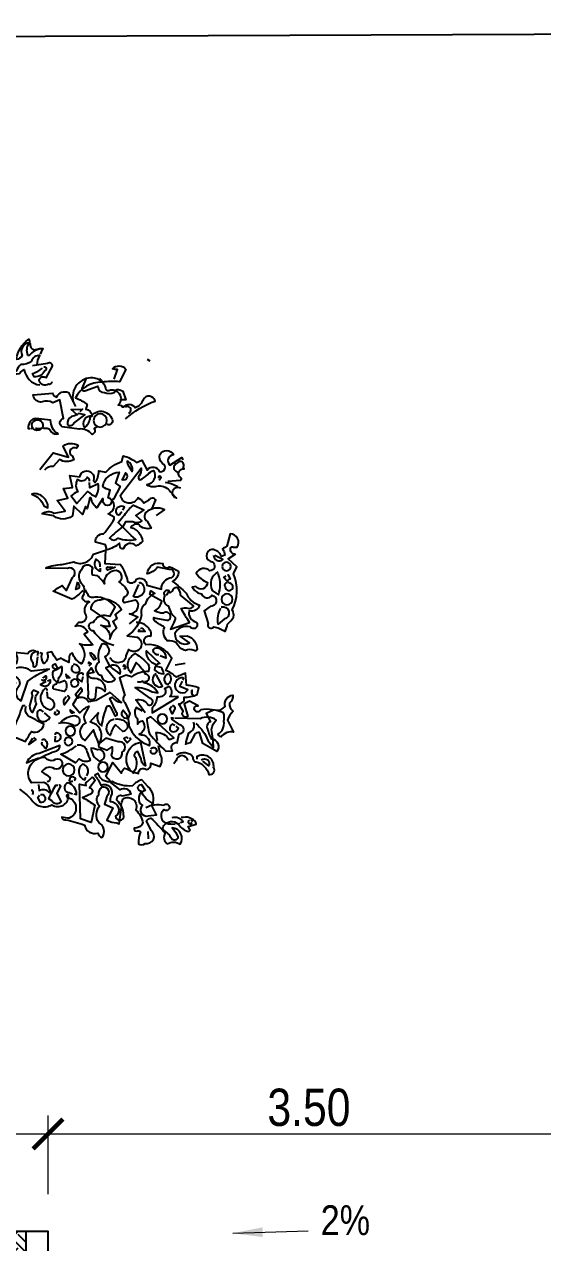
# Model space of a CAD drawing. Extents: x 604418 to 606014, y 1310869 to 1312555.
# Drawn here: x 605850.8 to 605880.2, y 1311218.4 to 1311287.5 of the extents above; entities that cross this region are included whole.
import ezdxf

# ---------------------------------------------------------------- set-up
doc = ezdxf.new("R2010")
doc.units = 0
doc.header["$MEASUREMENT"] = 0
doc.layers.get('0').update_dxf_attribs({"color": 10})
doc.layers.add('1 Calles', color=7, linetype='Continuous')
doc.layers.add('1 gris', color=9, linetype='Continuous')
doc.styles.add('narrow', font='ARIALN.TTF')
doc.dimstyles.new('1-100', dxfattribs={"dimtxt": 0.25, "dimasz": 0.2, "dimexe": 0.125, "dimexo": 0.25, "dimgap": 0.05, "dimtad": 1, "dimzin": 1, "dimdsep": 46, "dimtxsty": 'narrow', "dimblk": 'ARCHTICK', "dimcen": 0.2, "dimdle": 0.1, "dimclrd": 256, "dimclre": 256, "dimclrt": 7, "dimadec": 0, "dimazin": 0, "dimtfac": 1, "dimtmove": 2, "dimatfit": 3, "dimfxl": 1, "dimlwd": 13, "dimlwe": 13, "dimarcsym": 0})

# ---------------------------------------------------------------- blocks, each defined once
blk = doc.blocks.new('_ArchTick')
at = {"color": 0, "linetype": 'ByBlock', "const_width": 0.15}
blk.add_lwpolyline([(-0.5, -0.5), (0.5, 0.5)], dxfattribs=at)
blk = doc.blocks.new('e_arbol01')
for points in [[(-0.7759, 5.8833), (-0.7908, 5.9162), (-0.7938, 5.9192, -0.240921), (-0.7012, 5.8744), (-0.6922, 5.8744, 0.236053), (-0.7012, 5.961, -0.5), (-0.6533, 5.8744, 0.236053), (-0.6145, 5.8475, 0.211075), (-0.6982, 5.9849, 0.162277), (-0.7012, 5.9551), (-0.7071, 5.9551, -0.383194), (-0.734, 5.9132, -0.056625), (-0.7729, 5.9222), (-0.7788, 5.9222)], [(-1.2719, 5.716), (-1.2928, 5.7817, 0.123093), (-1.2599, 5.7847, 0.499542), (-1.3496, 5.7817), (-1.3077, 5.6981, -0.074951), (-1.1882, 5.6951, -0.294968), (-1.0119, 5.5905, 0.096375), (-1.0896, 5.5457), (-1.0806, 5.5158, 0.398468), (-1.1225, 5.468, -0.659393), (-1.0717, 5.3903, -0.217575), (-1.1105, 5.459, 0.649521), (-1.2569, 5.4471, 0.661377), (-1.2241, 5.4112)], [(-0.8535, 5.6981, 0.566177), (-0.8296, 5.6831, 0.534058), (-0.7669, 5.707, 0.630219), (-0.8147, 5.725), (-0.8565, 5.8027, -0.679398), (-0.8237, 5.8206), (-0.7221, 5.8057)], [(-0.7549, 5.8116, 0.143021), (-0.7729, 5.8744, -0.358047), (-0.7161, 5.8355, 0.172546), (-0.6444, 5.8146, -0.123093), (-0.6145, 5.7698), (-0.5279, 5.8086, -0.40274), (-0.6354, 5.7549, 0.082748), (-0.6683, 5.7817, -0.343094), (-0.7729, 5.6772)], [(-1.1882, 5.7041), (-1.1882, 5.6951), (-1.1882, 5.7041), (-1.1972, 5.6921, -0.162277), (-1.1284, 5.725, -0.516235), (-0.997, 5.5636), (-0.997, 5.5726)], [(-0.7998, 5.7997, 0.926025), (-0.8057, 5.7728, 0.286789), (-0.734, 5.731), (-0.7221, 5.7549, -0.120178), (-0.7908, 5.7907)], [(-1.3675, 5.4889, -1.044418), (-1.3526, 5.5308, -0.323349), (-1.3257, 5.5278), (-1.3227, 5.5367), (-1.2988, 5.5427, -0.840088), (-1.236, 5.6383, 0.4142), (-1.2181, 5.6443, -0.154678), (-1.1763, 5.716), (-1.1733, 5.719)], [(-1.0806, 5.716), (-1.0537, 5.6533, -0.489075), (-1.0747, 5.6383), (-1.1613, 5.6682, -0.380188), (-1.2061, 5.6264, -0.181808), (-1.2719, 5.6264, 0.224854), (-1.2898, 5.6473, 0.162277), (-1.3286, 5.6353), (-1.3496, 5.5786), (-1.3227, 5.5786)], [(-1.3466, 5.4501, 0.094757), (-1.5468, 5.5696, -0.699951), (-1.4661, 5.5786, 0.222214), (-1.4123, 5.5248, -0.480621), (-1.3316, 5.5278), (-1.3286, 5.5308)], [(-1.1553, 5.3963), (-1.1374, 5.3843, 0.54657), (-1.1225, 5.3455, -0.272095), (-1.0358, 5.3813), (-0.9223, 5.3963, 0.677032), (-0.9312, 5.4531), (-0.9073, 5.5786), (-0.8595, 5.5576, -0.248367), (-0.7878, 5.5636, 0.452606), (-0.7281, 5.6114), (-0.8595, 5.6234, -0.333328), (-0.8864, 5.5965, 0.430618), (-0.9641, 5.6264), (-1.0119, 5.5337)], [(-1.0239, 5.477, 0.021729), (-0.985, 5.465, -0.356949), (-0.9581, 5.4112, -0.482147), (-1, 5.4202), (-1.0747, 5.477), (-1.0328, 5.4859), (-1.0239, 5.477)], [(-0.7968, 5.3843, 0.453766), (-0.8506, 5.3604, -0.265564), (-0.8954, 5.3485, 0.264557), (-0.8446, 5.4411), (-0.746, 5.4531, -0.415939), (-0.6952, 5.3843), (-0.7071, 5.3843)], [(-0.7818, 5.3813, 0.366302), (-0.7251, 5.3843), (-0.7161, 5.3843), (-0.7251, 5.3873, 1.810471), (-0.7878, 5.3873, 0.099014), (-0.749, 5.3843), (-0.743, 5.3843)], [(-1.5557, 4.8017), (-1.6095, 4.8405, -0.294098), (-1.484, 4.8226, -0.441696), (-1.493, 4.7628), (-1.5199, 4.718, 0.332855), (-1.4362, 4.7419, -0.375732), (-1.3824, 4.721, 0.339447), (-1.4601, 4.6284, 0.128281), (-1.4183, 4.5985, -0.578079), (-1.3316, 4.5776, 0.276978), (-1.3107, 4.5895), (-1.3077, 4.6164, 0.124008), (-1.2211, 4.5716), (-1.2121, 4.6045), (-1.1464, 4.6224, 0.463104), (-1.2002, 4.6792, -0.025284), (-1.2719, 4.7778), (-1.2719, 4.7897), (-1.23, 4.8136, -0.779266), (-1.23, 4.9212), (-1.245, 4.972, 0.118973), (-1.1942, 4.9959, 0.363647), (-1.3047, 5.0915), (-1.2808, 5.0198), (-1.3107, 4.9959), (-1.2659, 4.9122, -0.5), (-1.2539, 4.8883, 0.970154), (-1.1972, 4.9092), (-1.1942, 4.9152), (-1.1553, 4.8525, 0.208466), (-1.1165, 4.9182, -0.5), (-1.1045, 4.9182, 0.056854), (-1.0896, 4.8465), (-1.0777, 4.8614), (-1.0597, 4.8076), (-1, 4.8644), (-0.991, 4.7987, 0.333328), (-0.8655, 4.7987), (-0.7878, 4.8136, 0.334427), (-0.8685, 4.8166), (-0.9432, 4.8315), (-0.8894, 4.9033), (-0.9611, 4.9182), (-0.9312, 4.9839), (-0.991, 4.9899), (-0.9731, 5.0706), (-1.0418, 5.0616, 1.125015), (-1.1314, 5.0377), (-1.1434, 5.0228, -0.162277), (-1.1673, 5.1005), (-1.2151, 5.0915, 0.14122), (-1.3227, 5.1632), (-1.3316, 5.2021, 0.106674), (-1.4213, 5.1572), (-1.4571, 5.1722), (-1.493, 5.1064, 0.62291), (-1.5737, 5.0975, -0.972748), (-1.5946, 5.1513, 0.276978), (-1.5767, 5.211, 0.613373), (-1.6693, 5.208, -0.688248), (-1.6454, 5.1393), (-1.7261, 5.1901), (-1.732, 5.1752)], [(-0.7729, 5.1094), (-0.8625, 5.223), (-0.9641, 5.1931), (-0.9282, 5.2678, 0.323273), (-1.0298, 5.2708), (-1.0179, 5.2529, -1.034378), (-0.991, 5.1991), (-1, 5.1752, 0.280991), (-0.9043, 5.1782), (-0.8625, 5.1304, -0.26123), (-0.8028, 5.1064)], [(-1.7022, 5.0915, 0.326447), (-1.741, 5.1154), (-1.735, 5.1244, -0.099014), (-1.738, 5.1423), (-1.735, 5.1543, -0.522827), (-1.6902, 5.1483), (-1.6812, 5.1453, -0.276978), (-1.6723, 5.1124, -0.123093), (-1.7022, 5.0885, -0.350769), (-1.7141, 5.0586, 0.4142), (-1.7171, 5.0377), (-1.6304, 5.0288)], [(-1.3884, 5.1035), (-1.3914, 5.0975, -0.369919), (-1.3585, 5.1662, -0.265564), (-1.3705, 5.1333), (-1.3884, 5.1035)], [(-1.5259, 4.8495), (-1.5498, 4.9062, -0.563461), (-1.502, 4.9033), (-1.4691, 4.8853, -0.132751), (-1.4302, 4.9212, 0.770752), (-1.3137, 4.9391), (-1.4512, 5.1184, 0.176163), (-1.4392, 5.0676, -0.659393), (-1.4452, 5.0407, -0.051254), (-1.496, 5.0766, 0.123093), (-1.5348, 5.1035, 0.535172), (-1.49, 5.0078, -0.225418), (-1.5677, 5.0019, 0.260452), (-1.6484, 4.96), (-1.6902, 4.9182, 1.152542), (-1.7171, 4.9869)], [(-1.5737, 5.0527, 0.618027), (-1.5767, 5.0676, 0.162277), (-1.5856, 5.0557), (-1.5737, 5.0377)], [(-1.3257, 5.0437, -1), (-1.3466, 5.0885), (-1.3227, 5.0377)], [(-1.6125, 5.0258, 0.093063), (-1.6992, 4.9959)], [(-1.1045, 5.0317, -0.480621), (-1.0896, 5.0586, 0.516449), (-1.0239, 5.0437, -0.249695), (-1.0269, 4.96, -0.105927), (-0.982, 4.9331), (-1.0209, 4.8823), (-1.0926, 4.963, -0.054871), (-1.1464, 4.9272, -0.192581), (-1.1643, 5.0138), (-1.1075, 4.9869), (-1.1045, 5.0228)], [(-0.7221, 4.9451), (-0.7191, 4.9451, 0.20787), (-0.7998, 4.8674), (-0.8267, 4.8525, -0.455139), (-0.7251, 4.9481), (-0.7221, 4.9451)], [(-1.3286, 4.727, -0.033035), (-1.239, 4.6493, -0.399994), (-1.2988, 4.6493, -0.122452), (-1.4153, 4.6403, 0.012192), (-1.2988, 4.7539, 0.056335), (-1.3406, 4.8047, 0.100357), (-1.4004, 4.8704), (-1.4691, 4.8405), (-1.4153, 4.8017), (-1.4571, 4.7658, 0.349121), (-1.3974, 4.7598), (-1.3466, 4.7598), (-1.3286, 4.727)], [(-1.3286, 4.8375), (-1.3406, 4.8584, -0.309357), (-1.3018, 4.8584, -0.468369), (-1.2838, 4.8196, -0.763794), (-1.3167, 4.8196), (-1.3227, 4.8286)], [(-2.0816, 4.5417, 0.475967), (-2.0518, 4.5806, 0.663971), (-2.0727, 4.5895), (-2.0966, 4.5895, -0.578598), (-2.0488, 4.6792), (-2.0279, 4.5955, -0.062256), (-1.998, 4.5776, 0.15036), (-2.0129, 4.5357), (-1.992, 4.5268, -0.28447), (-1.9263, 4.5746, -0.892212), (-1.9292, 4.4909, 0.789642), (-1.9113, 4.4311, -0.497391), (-1.8217, 4.4162, -0.176483), (-1.8964, 4.3535, 0.748825), (-1.8187, 4.3266), (-1.7948, 4.3206, -0.225281), (-1.8575, 4.2758, -0.647598), (-1.9263, 4.2668, 0.955292), (-1.9143, 4.1921), (-1.8755, 4.1622), (-1.9024, 4.0786, -1), (-1.9382, 4.0547, 0.125122), (-2.0129, 4.0248, -0.137939), (-2.0308, 4.0726, -0.062256), (-2.0727, 4.1204, -0.18132), (-2.0637, 4.1682, -0.210037), (-2.0727, 4.4102), (-2.0936, 4.458), (-2.0368, 4.5118), (-2.0876, 4.5447)], [(-1.9382, 4.5357, -0.637756), (-2.001, 4.5059), (-1.9472, 4.5327)], [(-1.0627, 4.2997, 0.068298), (-0.988, 4.2399), (-0.8625, 4.2937, 0.035156), (-0.9223, 4.3325), (-0.9522, 4.2997), (-0.991, 4.3863, -0.984375), (-0.9581, 4.4461), (-0.8117, 4.4491, 0.108856), (-0.9223, 4.473), (-1, 4.4909, -0.448303), (-1.1314, 4.5417), (-1.2121, 4.5686), (-1.2091, 4.479), (-1.3137, 4.473, 0.080551), (-1.3615, 4.3594, -0.524551), (-1.4213, 4.3744, 0.59317), (-1.49, 4.3355), (-1.5886, 4.3086, 0.390503), (-1.6573, 4.3863, -0.868866), (-1.6394, 4.4401), (-1.5617, 4.4551, 0.173203), (-1.493, 4.4102, 0.499069), (-1.5976, 4.479, -0.72995), (-1.6424, 4.458, 0.115616), (-1.7022, 4.4252, 0.276978), (-1.6633, 4.3594, 0.033035), (-1.753, 4.2817, -0.228363), (-1.8426, 4.2011, 0.456192), (-1.7739, 4.1622, -0.433426), (-1.8217, 4.0875, 1.078903), (-1.7798, 4.0547, -0.36409), (-1.6782, 4.0098, -0.580322), (-1.7769, 3.9471), (-1.7141, 3.9919), (-1.7619, 3.9949, 0.321106), (-1.8277, 3.9023, 0.566177), (-1.8067, 3.8963, -0.211075), (-1.75, 3.8963, 0.243835), (-1.6902, 3.9471, -0.145935), (-1.6275, 3.962, 0.321701), (-1.6095, 4.0517, -0.013153), (-1.5468, 4.0905, 0.333328), (-1.5378, 4.1174, -0.053406), (-1.6364, 4.0995, -1.029831), (-1.6006, 4.1473, 0.141342), (-1.5408, 4.1622, -0.23027), (-1.5916, 4.228), (-1.5109, 4.2728), (-1.5169, 4.2967), (-1.5438, 4.2788, -0.215332), (-1.4781, 4.207, -0.302765), (-1.4541, 4.1353, 0.214661), (-1.3585, 3.9949, -0.032745), (-1.4243, 3.9859, 1.185196), (-1.3705, 3.9023, -0.115112), (-1.3496, 3.8604, 0.379791), (-1.3077, 3.8156, 0.362045), (-1.245, 3.8485)], [(-1.1763, 4.458, -0.350769), (-1.1494, 4.5088, -0.561172), (-1.1792, 4.4282), (-1.1792, 4.4491)], [(-1.9681, 4.4222, -0.432632), (-1.9292, 4.2997), (-1.9711, 4.2698, -0.173904), (-1.9711, 4.4072), (-1.9681, 4.4132)], [(-1.3735, 4.0756), (-1.4302, 4.1204), (-1.3735, 4.1413, -0.43013), (-1.4332, 4.207, -0.263626), (-1.4123, 4.2339), (-1.3376, 4.216, 0.489075), (-1.3496, 4.2608, -0.178345), (-1.3645, 4.2847, -0.14975), (-1.3047, 4.3564, -0.856918), (-1.2689, 4.4311, -0.338852), (-1.2031, 4.3535), (-1.2061, 4.3445, -0.055374), (-1.1583, 4.3983), (-1.1255, 4.4013, 0.195877), (-1.1284, 4.4461, -0.724503), (-1.0508, 4.4371, -0.43483), (-1.0567, 4.3415, 0.345184), (-1.0567, 4.2549, -0.544022), (-1.0956, 4.228), (-1.1045, 4.222, -0.362045), (-1.0747, 4.1473, 0.396576), (-1.0717, 4.0935, 0.236053), (-1.0328, 4.0845), (-1.0089, 4.0606, 0.401123), (-1.0926, 4.0188), (-1.0687, 4.0068), (-1.1284, 3.9351, 0.137604), (-1.0388, 3.9411, 0.396027), (-1.0508, 3.8066, 0.180374), (-0.991, 3.8784, -0.463791), (-0.9701, 3.8545), (-0.9671, 3.8156, 0.051575), (-0.9163, 3.8455), (-0.8864, 3.8306, -0.023788), (-0.8506, 3.8873), (-0.8207, 3.8813, 0.368179), (-0.7998, 3.8096, 0.264557), (-0.7878, 3.8754), (-0.7729, 3.8813)], [(-1.2808, 4.4551), (-1.2271, 4.4341, 0.5), (-1.2271, 4.458), (-1.2629, 4.4551)], [(-2.0308, 4.4043), (-2.0368, 4.4043), (-2.0488, 4.3744, -0.38205), (-2.0279, 4.3505, -0.618027), (-2.0159, 4.3236, -1.341293), (-2.0637, 4.3385, 0.132751), (-2.0069, 4.3863), (-2.0219, 4.3983)], [(-1.4392, 4.3475), (-1.4452, 4.3535, 0.940445), (-1.4004, 4.2578), (-1.4362, 4.3385)], [(-1.0269, 4.3505, 0.292984), (-1.0328, 4.3116), (-1.0149, 4.3057), (-1.0269, 4.3564)], [(-1.6275, 4.2788), (-1.6275, 4.2728), (-1.6215, 4.2698, -0.051575), (-1.6394, 4.2967, -0.580322), (-1.6035, 4.2758, 0.442368), (-1.6065, 4.2549, -0.445358), (-1.6364, 4.1951, -0.177689), (-1.6812, 4.1174, 0.15036), (-1.6663, 4.0756), (-1.6484, 4.0397), (-1.7769, 4.0845, 0.019806), (-1.7201, 4.1772, 0.195877), (-1.7649, 4.1802, -0.32045), (-1.8037, 4.1951), (-1.7171, 4.2668, -0.171616), (-1.6962, 4.3176, -0.427887), (-1.6603, 4.2937), (-1.6394, 4.2817)], [(-1.2689, 3.9292, 0.179703), (-1.1314, 4.0278, 1.048752), (-1.1344, 4.0875, 0.319077), (-1.2091, 4.1323), (-1.245, 4.1264), (-1.2779, 4.1861, -0.261322), (-1.1404, 4.2549, 0.45993), (-1.0926, 4.2758), (-1.0777, 4.3027)], [(-1.989, 4.1891, 0.975662), (-2.0099, 4.1055), (-1.9681, 4.0726, 0.17128), (-1.986, 4.1802)], [(-1.2241, 4.2399, 0.203552), (-1.3197, 4.1712), (-1.2779, 4.1383), (-1.2898, 4.1114), (-1.2629, 4.0905), (-1.2868, 4.0457, -0.169113), (-1.239, 3.968)], [(-1.2002, 4.2429, 0.15036), (-1.1703, 4.2339, -0.384125), (-1.1135, 4.1742), (-1.23, 4.0935), (-1.242, 4.0576, 0.045349), (-1.1942, 4.0606), (-1.1792, 4.0666)], [(-1.9561, 3.4959, -0.206955), (-2.0159, 3.5198, 0.457672), (-2.0667, 3.5975, 0.243301), (-2.0458, 3.5437, -0.282349), (-2.0697, 3.4899, -0.081024), (-2.0308, 3.4302), (-2.0727, 3.3495, -0.303375), (-1.989, 3.3166, 0.224854), (-1.9681, 3.3345, -0.311218), (-2.0069, 3.4212, -0.155243), (-2.0039, 3.478, -0.142853), (-1.8516, 3.4989, 1.280762), (-1.8157, 3.5228), (-1.8336, 3.5258), (-1.7769, 3.5557), (-1.741, 3.5377), (-1.7649, 3.4541, 0.904984), (-1.735, 3.4899), (-1.7051, 3.5377, -0.135742), (-1.741, 3.5586), (-1.741, 3.5825, -0.08728), (-1.8277, 3.6005), (-1.8396, 3.6453, -0.068298), (-1.7559, 3.6632), (-1.75, 3.7439), (-1.6872, 3.717, -0.111496), (-1.6185, 3.7618), (-1.6573, 3.8425, -0.299683), (-1.484, 3.9351, 0.876053), (-1.5169, 3.9919, -0.268112), (-1.5109, 4.0337, -0.290573), (-1.4183, 4.0845)], [(-1.4482, 4.0487, 0.25296), (-1.4781, 4.0248), (-1.4332, 4.0248), (-1.4422, 4.0397)], [(-1.1972, 4.0636), (-1.1942, 4.0606, 0.247803), (-1.245, 3.9859)], [(-1.245, 3.7917), (-1.2151, 3.7798), (-1.2779, 3.7051, 0.693726), (-1.1882, 3.726, 0.640244), (-1.1703, 3.8186, 0.209961), (-1.1912, 3.9411, 0.4142), (-1.2271, 3.9232, 0.502121), (-1.2091, 3.8545, -0.199463), (-1.3107, 3.7409, -0.690872), (-1.245, 3.7917)], [(-1.5707, 3.8664, 0.403595), (-1.5318, 3.8963, 0.566177), (-1.5796, 3.9053, 0.2939), (-1.6185, 3.8455), (-1.5796, 3.8604)], [(-1.5528, 3.8007, 0.335266), (-1.487, 3.8933), (-1.5767, 3.8096, -0.380188), (-1.5408, 3.7678, -0.218826), (-1.6035, 3.7409, -0.173203), (-1.5856, 3.7827), (-1.5557, 3.7887)], [(-1.4751, 3.6901, -1.144211), (-1.481, 3.7379, -0.070038), (-1.4183, 3.8156), (-1.3824, 3.7469, 0.501633), (-1.4123, 3.8754, 0.085571), (-1.499, 3.8037, 0.186783), (-1.502, 3.7559, -0.14386), (-1.3884, 3.72), (-1.3526, 3.7319), (-1.3077, 3.714), (-1.3436, 3.5945, -0.506302), (-1.3436, 3.5467), (-1.3765, 3.475), (-1.3645, 3.4421, 0.762985), (-1.3316, 3.4959, 0.185364), (-1.3705, 3.3913, -0.20929), (-1.499, 3.2628, -1), (-1.5109, 3.2688, -0.463791), (-1.4482, 3.3286)], [(-1.1045, 3.8784), (-1.1135, 3.8813, 0.132751), (-1.1494, 3.8425, 0.236053), (-1.1344, 3.8335), (-1.1105, 3.8694)], [(-0.4531, 3.7678, -0.923187), (-0.4083, 3.7379, -0.205933), (-0.5039, 3.7738, 0.618027), (-0.498, 3.7857, 0.123093), (-0.5458, 3.7798, 0.111496), (-0.5338, 3.723, -0.361099), (-0.5906, 3.6423, -0.656662), (-0.5697, 3.723, 0.887543), (-0.6175, 3.6393, -0.427811), (-0.6474, 3.5586), (-0.6922, 3.6901, 0.077148), (-0.8207, 3.7648), (-0.8207, 3.7708), (-0.8356, 3.7708), (-0.7161, 3.7588, -0.386002), (-0.5547, 3.7439, 0.310577), (-0.5279, 3.7678, 0.21463), (-0.5906, 3.7917, -0.608597), (-0.5996, 3.8843), (-0.6922, 3.8754, 0.236053), (-0.7281, 3.8993), (-0.743, 3.8933)], [(-0.7579, 3.8634), (-0.7609, 3.8873, -0.775711), (-0.7251, 3.8186), (-0.7281, 3.7887, -0.566177), (-0.752, 3.8037), (-0.7579, 3.8545)], [(-1.3346, 3.7857), (-1.3376, 3.8007), (-1.3496, 3.7798, 0.4142), (-1.3376, 3.7738), (-1.3376, 3.7768)], [(-1.1314, 3.7529), (-1.1344, 3.7499), (-1.0926, 3.7409, -0.422256), (-1.1404, 3.711, 0.445663), (-1.2091, 3.6214, -0.209656), (-1.1494, 3.6483), (-1.1434, 3.5766, 0.945984), (-1.0986, 3.6035), (-1.0926, 3.7469), (-1.1165, 3.7798), (-1.1314, 3.7529)], [(-0.997, 3.8066, 0.437042), (-1.0388, 3.7588, 1.073196), (-0.994, 3.7947), (-0.994, 3.7977)], [(-0.8924, 3.7738, 0.323349), (-0.8655, 3.7768, 0.697281), (-0.8745, 3.8066), (-0.8924, 3.7708), (-0.8595, 3.7559, -0.421158), (-0.9014, 3.6811), (-0.9372, 3.6961, 0.400543), (-0.9372, 3.6214), (-0.8655, 3.6363, 0.60791), (-0.8834, 3.6722, -0.092926), (-0.9014, 3.717, -0.257919), (-0.9223, 3.7798), (-0.9193, 3.7887), (-0.8924, 3.7738)], [(-1.732, 3.6991, -0.236053), (-1.735, 3.714, -1.2724), (-1.747, 3.6154), (-1.7649, 3.6333), (-1.7111, 3.6543), (-1.729, 3.6901)], [(-1.6364, 3.7409, -0.701004), (-1.6275, 3.6692, -0.468369), (-1.6484, 3.726), (-1.6364, 3.7409)], [(-1.5528, 3.7409, -0.632828), (-1.5557, 3.6602, -0.388977), (-1.5946, 3.6572), (-1.5557, 3.7319)], [(-1.4781, 3.478), (-1.4153, 3.5646, 0.345856), (-1.499, 3.5317, -1.086792), (-1.5139, 3.5736), (-1.4123, 3.6483, 0.147873), (-1.5259, 3.6184), (-1.5647, 3.6124, -0.205246), (-1.4781, 3.6782, 0.343094), (-1.4631, 3.6901, 0.248367), (-1.4273, 3.6871)], [(-1.0627, 3.7319), (-1.0627, 3.7409, -0.669312), (-1.0239, 3.708), (-1.0537, 3.6871), (-1.0627, 3.723)], [(-0.8237, 3.6931), (-0.8416, 3.6991, 0.784103), (-0.7759, 3.6692), (-0.8147, 3.6901)], [(-0.7938, 3.711, 0.099014), (-0.8117, 3.726, 0.895035), (-0.7848, 3.6991), (-0.7878, 3.7021)], [(-1.7918, 3.6064), (-1.7978, 3.5915), (-1.8008, 3.5975, 0.618027), (-1.7948, 3.6094), (-1.7948, 3.6304, -0.369919), (-1.7918, 3.6064)], [(-1.7022, 3.5855), (-1.6454, 3.5885, -0.451447), (-1.6394, 3.6543), (-1.6095, 3.6393, 0.461777), (-1.6006, 3.5945, 0.236053), (-1.5587, 3.5855, 0.176865), (-1.5259, 3.5108), (-1.5259, 3.478), (-1.7022, 3.5855)], [(-1.1643, 3.478, -0.38205), (-1.1882, 3.3913, 0.053894), (-1.2241, 3.5228, 0.566177), (-1.248, 3.5138, -0.062256), (-1.2808, 3.457, -0.535172), (-1.2868, 3.481), (-1.242, 3.5736, 0.236053), (-1.2569, 3.5825, -0.164429), (-1.3197, 3.5467), (-1.245, 3.6154), (-1.1494, 3.5616), (-1.0986, 3.5527, -0.400864), (-1.0269, 3.5766), (-1.0119, 3.6035), (-1.0478, 3.6453, 0.343094), (-1.0508, 3.6184, -0.040558), (-0.994, 3.5347), (-1.0418, 3.478, 0.162277), (-1.1016, 3.5228, 0.038391), (-1.0687, 3.463, -0.212204), (-1.0806, 3.4092, -0.615097), (-1.0747, 3.2927), (-1.1314, 3.3644, -0.03656), (-1.1703, 3.2658, -0.236053), (-1.1673, 3.2509), (-1.2241, 3.227), (-1.2569, 3.2509, 0.109772), (-1.251, 3.1941, -0.906464), (-1.3257, 3.215, -0.872879), (-1.2988, 3.2837), (-1.2151, 3.3076), (-1.1703, 3.2718, -0.380005), (-1.1524, 3.3973), (-1.1105, 3.4182), (-1.1673, 3.4839)], [(-0.8207, 3.6274, -0.780762), (-0.8057, 3.6393, -0.63501), (-0.8416, 3.4989, -0.403961), (-0.8715, 3.5407, -0.290024), (-0.8267, 3.5796), (-0.8207, 3.6184)], [(-0.7221, 3.478), (-0.749, 3.5377, 0.335037), (-0.7639, 3.6154), (-0.731, 3.6304, -0.5), (-0.7221, 3.5975), (-0.7041, 3.5258, -0.220596), (-0.7221, 3.478)], [(-1.6633, 3.5288, 0.38205), (-1.6782, 3.5049), (-1.6603, 3.472), (-1.6454, 3.5078), (-1.6573, 3.5228)], [(-1.4601, 3.4899), (-1.4183, 3.5138, -0.359619), (-1.4273, 3.4391), (-1.4273, 3.4033, 0.236053), (-1.4601, 3.4242, 0.533035), (-1.4332, 3.3315)], [(-0.9551, 3.5945, 0.355026), (-0.9701, 3.5736), (-0.9372, 3.5317, 0.313034), (-0.9492, 3.5885)], [(-0.6743, 3.5258), (-0.6563, 3.5258, 0.014771), (-0.6026, 3.3883, -0.94693), (-0.6175, 3.3106), (-0.6773, 3.2867, 0.033691), (-0.7161, 3.3525, -0.489075), (-0.7998, 3.4033, 0.024368), (-0.6922, 3.46, 0.28447), (-0.6802, 3.5228)], [(-1.9382, 3.4959), (-1.8874, 3.475), (-1.9173, 3.4182, -0.4142), (-1.8934, 3.3853, -0.077194), (-1.9233, 3.3047, 0.59314), (-1.9591, 3.218), (-1.8665, 3.2718), (-1.8426, 3.3465, -0.333328), (-1.8097, 3.3315), (-1.7798, 3.2778), (-1.75, 3.2688, -0.236053), (-1.753, 3.2837), (-1.7709, 3.3435, -0.442368), (-1.8037, 3.4152)], [(-1.8187, 3.4062, 0.137131), (-1.8994, 3.2927), (-1.9382, 3.2449, -0.032974), (-1.9233, 3.3674, 0.170273), (-1.9561, 3.4302, -0.248367), (-1.8486, 3.4391), (-1.6782, 3.4421)], [(-1.5617, 3.2927), (-1.5528, 3.3465, 0.282669), (-1.6394, 3.2987), (-1.6723, 3.3106), (-1.5169, 3.4511), (-1.49, 3.4391, -0.057053), (-1.5079, 3.3375, -0.026291), (-1.6185, 3.221), (-1.6633, 3.224, 0.738571), (-1.6932, 3.2778), (-1.7081, 3.3375, -0.953979), (-1.7111, 3.3973), (-1.6573, 3.4361), (-1.6663, 3.4421), (-1.6514, 3.4421)], [(-1.2808, 3.4361, 0.261322), (-1.3555, 3.4092, 0.537704), (-1.3286, 3.3525), (-1.2808, 3.3973, -0.134644), (-1.245, 3.3256, 0.615494), (-1.2659, 3.4361), (-1.2719, 3.4361)], [(-0.9133, 3.4152, 0.204559), (-1.0059, 3.46, 1.007538), (-1.003, 3.3913, -0.199997), (-0.8984, 3.4062)], [(-1, 3.4839), (-1.003, 3.481), (-0.9761, 3.4989, -0.854492), (-1, 3.4839)], [(-0.8834, 3.4959, 1.704361), (-0.8715, 3.472), (-0.8804, 3.4869)], [(-0.7938, 3.4839, -0.909286), (-0.7549, 3.472, -0.934128), (-0.8386, 3.4481), (-0.8028, 3.478)], [(-1.6782, 3.3943), (-1.6603, 3.4033, -0.282349), (-1.6454, 3.3644, -0.636856), (-1.7022, 3.3764), (-1.6872, 3.3883)], [(-1.3794, 3.0955, 0.578384), (-1.4482, 3.2808), (-1.481, 3.1224, 0.269913), (-1.4512, 3.1702), (-1.4302, 3.218, -0.455139), (-1.4063, 3.1911, 0.328934), (-1.4004, 3.0806)], [(-1.3735, 3.3106, 0.333328), (-1.3824, 3.3017), (-1.3585, 3.2778), (-1.3376, 3.3017, 0.630219), (-1.3615, 3.3106), (-1.3645, 3.3106)], [(-0.8775, 3.3315, 0.535172), (-0.8864, 3.3465, 1), (-0.8745, 3.2867), (-0.8775, 3.3226)], [(-0.7908, 3.2927, 0.926025), (-0.8057, 3.2987, 0.396576), (-0.8117, 3.2389, 0.099014), (-0.7848, 3.2718), (-0.7878, 3.2837)], [(-1.6902, 3.1971, 0.401978), (-1.8008, 3.1821, -0.535172), (-1.8217, 3.1493, 0.285706), (-1.9053, 3.0656, -0.700424), (-1.9382, 3.1104, -0.60141), (-1.8336, 3.1881), (-1.8247, 3.1851), (-1.8247, 3.1672)], [(-1.7649, 3.1582, -0.849075), (-1.6872, 3.1582), (-1.6723, 3.1373)], [(-1.5378, 2.8684, 0.193268), (-1.4512, 2.9521, 1), (-1.4541, 2.9969), (-1.4781, 2.958, -0.647644), (-1.4601, 2.8564, -0.795288), (-1.499, 2.7877), (-1.5557, 2.7937), (-1.5229, 2.8564, -0.37175), (-1.496, 2.9849), (-1.4571, 3.0298, -0.154297), (-1.3944, 2.9879, 0.143036), (-1.2569, 3.0178, 0.416412), (-1.1643, 3.0716), (-1.1404, 3.0596, 0.064804), (-1.1822, 2.9939, 0.7435), (-1.248, 2.9192, -0.07106), (-1.245, 2.8833, 0.711472), (-1.2808, 2.7847, -1.156403), (-1.3346, 2.7937, -0.187744), (-1.2898, 2.8923, 0.647598), (-1.3286, 2.9222), (-1.3854, 2.9341, -0.524124), (-1.3107, 2.961), (-1.248, 3.0118, -0.219635), (-1.2241, 3.0417), (-1.2151, 3.0537), (-1.2629, 3.1463), (-1.3197, 3.0746, 0.158417), (-1.3406, 3.1074, 0.01886), (-1.3974, 3.0835), (-1.4332, 3.0716, 0.622437), (-1.487, 3.0985, -0.457672), (-1.5169, 3.1403), (-1.5796, 3.1194, -0.285706), (-1.5796, 3.2031), (-1.5677, 3.2568)], [(-1.5169, 3.2359, 2.427765), (-1.5229, 3.2061, 0.302765), (-1.5169, 3.227)], [(-1.1165, 3.2449, -0.276978), (-1.1703, 3.1553, -1.112411), (-1.1583, 3.23), (-1.1255, 3.2419)], [(-1.0239, 3.2628, 0.462555), (-1.0866, 3.218, 0.034729), (-1.1105, 3.1582, 0.307983), (-1.0358, 3.1702), (-1.0119, 3.1433), (-0.9133, 3.2001, -0.078186), (-1.0179, 3.2568)], [(-0.7639, 2.9969), (-0.7669, 2.958, 0.383194), (-0.8356, 2.9431, -0.566177), (-0.8386, 2.961, -0.347336), (-0.7998, 3.0118), (-0.7161, 3.0088, 0.522125), (-0.7699, 3.1732, 0.062256), (-0.8864, 3.224, -0.259125), (-0.9073, 3.2598), (-0.7669, 3.2061, -0.262924), (-0.6832, 3.1433, 0.097885), (-0.8057, 3.1821, -0.315216), (-0.8655, 3.1612, 0.4142), (-0.9163, 3.1582, 0.882782), (-0.8595, 3.1104, -0.333328), (-0.7848, 3.0835, 0.076187), (-0.8416, 3.0417, 0.369919), (-0.8207, 3.0148)], [(-1.8575, 3.1612, 0.873947), (-1.9053, 3.1224), (-1.8665, 3.1553)], [(-1.0866, 3.0566, -0.563461), (-1.0597, 3.1343, -0.649872), (-1.0747, 3.0298), (-1.0806, 3.0477)], [(-1.0627, 2.9102), (-1.0597, 2.9102, 0.023788), (-1.1404, 2.8594), (-1.1165, 2.7429), (-1.0448, 2.7668), (-1.0388, 2.9999), (-1.0836, 2.9909, 0.45993), (-1.0896, 3.0148), (-1.1225, 3.0477, 0.219635), (-1.1434, 3.0238), (-1.1045, 2.976, 0.677032), (-1.1165, 2.9341), (-1.0627, 2.9102)], [(-1.003, 3.0238, -0.4142), (-1.0119, 3.0357, -0.868622), (-0.9701, 3.0238, -0.489075), (-0.988, 3.0208), (-0.994, 3.0208)], [(-0.6354, 2.967, 0.037994), (-0.7131, 2.9013, -0.432571), (-0.8535, 2.8624, -0.653381), (-0.9641, 2.9282, -1.198212), (-0.9611, 2.9102, 0.717178), (-0.9701, 2.7728, 0.099014), (-0.9193, 2.7788, -0.439896), (-0.9462, 2.7608, 0.044022), (-1.0717, 2.725, -0.432632), (-1.1613, 2.6712, -0.169403), (-1.1882, 2.6413, -0.48349), (-1.1673, 2.7429, 0.322495), (-1.1733, 2.8535, 0.382629), (-1.1673, 2.9311, 0.171616), (-1.1882, 2.9819, 0.801453), (-1.2211, 2.9162), (-1.2061, 2.8654), (-1.2629, 2.8415), (-1.2211, 2.7578, -0.092056), (-1.2898, 2.7399), (-1.3047, 2.7339), (-1.3197, 2.8445)], [(-1, 2.9341), (-1.0179, 2.9311, -0.352295), (-0.9611, 3.0088, -0.860382), (-0.9701, 2.9431), (-0.991, 2.9341)], [(-0.9014, 2.9939, 0.618027), (-0.9103, 2.9879), (-0.8864, 2.9371), (-0.9163, 2.8804, 0.492645), (-0.8506, 2.8893), (-0.8326, 2.9013, 0.039658), (-0.8804, 2.9939), (-0.8924, 2.9939)], [(-0.7191, 2.964), (-0.7191, 2.958, 0.4142), (-0.7251, 2.9401), (-0.7221, 2.9282)], [(-1.3167, 2.8594, -0.038391), (-1.3286, 2.9013, 0.746384), (-1.4153, 2.8266, 0.174225), (-1.4631, 2.7399, 0.297256), (-1.4063, 2.7041, -0.690201), (-1.4273, 2.6861, 0.4142), (-1.4482, 2.6802, -0.101105), (-1.4332, 2.5995, -0.329758), (-1.4781, 2.6025, -0.819794), (-1.5199, 2.6891), (-1.487, 2.7549, 0.090164), (-1.5169, 2.7728, 0.033295), (-1.6125, 2.6712, -0.376038), (-1.6275, 2.5995, 0.309357), (-1.7141, 2.5965, -0.577087), (-1.6603, 2.707, 0.060913), (-1.6992, 2.6473, 0.595963), (-1.6603, 2.6294, 0.090164), (-1.6424, 2.6592, -0.069427), (-1.6065, 2.6891, 0.449051), (-1.6035, 2.722, 0.431824), (-1.6992, 2.7339), (-1.7081, 2.7369), (-1.7022, 2.731, -0.206619), (-1.7709, 2.6831, -0.333328), (-1.7798, 2.6921), (-1.7679, 2.716), (-1.8217, 2.731, -0.309357), (-1.7888, 2.7668, -0.236053), (-1.735, 2.7758), (-1.7201, 2.7758)], [(-1.484, 2.8445, 0.172379), (-1.6035, 2.8594, 2.599991), (-1.6035, 2.8296, -0.757538), (-1.6514, 2.7339), (-1.6812, 2.731)], [(-0.7759, 2.9311, 1.222214), (-0.7759, 2.8774), (-0.7579, 2.9102), (-0.7699, 2.9252)], [(-1.6603, 2.7758, 0.386597), (-1.732, 2.7459), (-1.7141, 2.7399)], [(-1.7769, 2.7578, -0.4142), (-1.7679, 2.7459), (-1.7769, 2.7339), (-1.7888, 2.7399), (-1.7828, 2.725)]]:
    blk.add_lwpolyline(points, format="xyb")
for points in [[(-1.493, 5.8505), (-1.5109, 5.8385)], [(-1.3436, 5.5367), (-1.3496, 5.5308), (-1.3436, 5.5367)], [(-1.0239, 5.477), (-0.982, 5.5128), (-1.0597, 5.5158), (-1.0418, 5.4979)], [(-1.747, 3.8096), (-1.6812, 3.7977)], [(-1.1016, 3.8037), (-1.1016, 3.8186), (-1.1165, 3.8066), (-1.1016, 3.7917)], [(-0.9462, 3.7409), (-0.9492, 3.723), (-0.9581, 3.729), (-0.9731, 3.714), (-0.9492, 3.714)], [(-1.1643, 3.478), (-1.1583, 3.475), (-1.1583, 3.472)], [(-0.731, 3.3136), (-0.746, 3.2987), (-0.6982, 3.2658), (-0.7251, 3.3076)], [(-1.3944, 3.0835), (-1.4004, 3.0746), (-1.4033, 3.0806)], [(-1.7918, 2.7638), (-1.7948, 2.7519), (-1.7888, 2.7608), (-1.7918, 2.7638)], [(-1.496, 2.6831), (-1.499, 2.6323)]]:
    blk.add_lwpolyline(points)
for centre, radius in [((-1.1778, 5.4396), 0.0448), ((-2.0249, 4.4595), 0.0284), ((-2.0279, 4.2399), 0.0374), ((-1.0059, 3.6782), 0.0254), ((-1.5946, 3.4376), 0.0329), ((-0.9776, 3.3569), 0.0329), ((-0.9641, 3.2867), 0.0269), ((-1.1957, 3.1149), 0.0329), ((-0.9656, 3.0955), 0.0403)]:
    blk.add_circle(centre, radius)
blk = doc.blocks.new('*D1925')
at = {"layer": '1 Calles', "lineweight": 13, "transparency": 16777216}
for p, q in [((370338.3774, 310819.5239), (370338.3774, 310820.0521)), ((370339.8774, 310819.5239), (370339.8774, 310820.0521)), ((370339.9774, 310819.9271), (370338.2774, 310819.9271))]:
    blk.add_line(p, q, dxfattribs=at)
at = {"layer": 'Defpoints', "color": 0, "transparency": 16777216}
for p in [(370338.3774, 310819.9271), (370338.3774, 310819.2739), (370339.8774, 310819.2739)]:
    blk.add_point(p, dxfattribs=at)
at = {"layer": '1 Calles', "lineweight": 13, "transparency": 16777216, "xscale": 0.2, "yscale": 0.2, "zscale": 0.2, "rotation": 180}
blk.add_blockref('_ArchTick', (370338.3774, 310819.9271), dxfattribs=at)
at = {"layer": '1 Calles', "lineweight": 13, "transparency": 16777216, "xscale": 0.2, "yscale": 0.2, "zscale": 0.2}
blk.add_blockref('_ArchTick', (370339.8774, 310819.9271), dxfattribs=at)
at = {"layer": '1 Calles', "color": 7, "transparency": 16777216, "insert": (370339.1274, 310820.1047), "char_height": 0.25, "attachment_point": 5, "style": 'narrow'}
blk.add_mtext('1.50', dxfattribs=at)
blk = doc.blocks.new('*D1927')
at = {"layer": '1 Calles', "lineweight": 13, "transparency": 16777216}
for p, q in [((370343.3774, 310820.1771), (370343.3774, 310820.0521)), ((370339.8774, 310819.5239), (370339.8774, 310820.0521)), ((370343.4774, 310819.9271), (370339.7774, 310819.9271))]:
    blk.add_line(p, q, dxfattribs=at)
at = {"layer": 'Defpoints', "color": 0, "transparency": 16777216}
for p in [(370339.8774, 310819.9271), (370343.3774, 310819.9271), (370339.8774, 310819.2739)]:
    blk.add_point(p, dxfattribs=at)
at = {"layer": '1 Calles', "lineweight": 13, "transparency": 16777216, "xscale": 0.2, "yscale": 0.2, "zscale": 0.2, "rotation": 180}
blk.add_blockref('_ArchTick', (370339.8774, 310819.9271), dxfattribs=at)
at = {"layer": '1 Calles', "lineweight": 13, "transparency": 16777216, "xscale": 0.2, "yscale": 0.2, "zscale": 0.2}
blk.add_blockref('_ArchTick', (370343.3774, 310819.9271), dxfattribs=at)
at = {"layer": '1 Calles', "color": 7, "transparency": 16777216, "insert": (370341.6274, 310820.1047), "char_height": 0.25, "attachment_point": 5, "style": 'narrow'}
blk.add_mtext('3.50', dxfattribs=at)
blk = doc.blocks.new('callesec')
h = blk.add_hatch()
h.set_pattern_fill('EARTH', color=84, scale=0.02, angle=45, style=0)
h.set_pattern_definition([(45, (-370633.40574, -310809.25316), (1e-17, 0.17960512242), [0.127, -0.127]), (45, (-370633.43941, -310809.21948), (1e-17, 0.17960512242), [0.127, -0.127]), (45, (-370633.47309, -310809.1858), (1e-17, 0.17960512242), [0.127, -0.127]), (135, (-370633.47309, -310809.16335), (-0.17960512242, 1e-17), [0.127, -0.127]), (135, (-370633.43941, -310809.12968), (-0.17960512242, 1e-17), [0.127, -0.127]), (135, (-370633.40574, -310809.096), (-0.17960512242, 1e-17), [0.127, -0.127])])
h.paths.add_polyline_path([(-3.6396, 1.5718), (-4.833, 1.5718), (-4.7063, 1.4424), (-4.541, 1.4644), (-4.3097, 1.3984), (-4.1169, 1.4259), (-3.8194, 1.4589), (-3.7368, 1.2828), (-3.7863, 1.1342), (-3.5219, 1.1452), (-3.4146, 1.2718), (-3.6396, 1.2718)])
h = blk.add_hatch()
h.set_pattern_fill('AR-SAND', color=9, style=0)
h.set_pattern_definition([(37.5, (-370633.406, -310809.253), (-1.6000313, 48.9413237), [0, -38.608, 0, -43.18, 0, -41.275]), (7.5, (-370633.406, -310809.25), (44.952328, 71.68251), [0, -20.828, 0, -34.798, 0, -13.335]), (327.5, (-370664.648, -310809.253), (79.099237, 0.1437185), [0, -12.7, 0, -45.72, 0, -59.69]), (317.5, (-370664.65, -310809.25), (76.355645, 22.292932), [0, -6.35, 0, -29.972, 0, -34.29])])
h.paths.add_polyline_path([(-3.1896, 1.2718), (-3.1896, 1.4308), (-3.4896, 1.4218), (-3.4896, 1.5718), (-3.6396, 1.5718), (-3.6396, 1.2718)])
blk.add_line((-3.6396, 1.5718), (-5.9896, 1.5718))
blk.add_lwpolyline([(-3.4896, 1.4218), (-3.4896, 1.5718), (-3.6396, 1.5718), (-3.6396, 1.2718), (-3.1896, 1.2718), (-3.1896, 1.4308)])
at = {"layer": '1 gris', "color": 9, "xscale": -1}
blk.add_blockref('e_arbol01', (-4.3175, 1.5718), dxfattribs=at)
at = {"style": 'narrow'}
blk.add_text('2%%%', height=0.2, dxfattribs=at).set_placement((-1.6608, 1.5473))
at = {"layer": '1 Calles'}
dim = blk.add_linear_dim(base=(-4.9896, 2.2251), p1=(-3.4896, 1.5718), p2=(-4.9896, 1.5718), angle=180, dimstyle='1-100', dxfattribs=at)
dim.commit()
dim.dimension.update_dxf_attribs({"geometry": '*D1925', "text_midpoint": (-4.2396, 2.4027), "insert": (-370343.367, -310817.702)})
dim = blk.add_linear_dim(base=(-3.4896, 2.2251), p1=(0.0104, 2.2251), p2=(-3.4896, 1.5718), dimstyle='1-100', dxfattribs=at)
dim.commit()
dim.dimension.update_dxf_attribs({"geometry": '*D1927', "text_midpoint": (-1.7396, 2.4027), "insert": (-370343.367, -310817.702)})
at = {"color": 142}
blk.add_leader([(-2.2502, 1.56), (-1.7458, 1.5769)], dimstyle='1-100', dxfattribs=at)

msp = doc.modelspace()

# ---------------------------------------------------------------- linework, layer by layer
at = {"ltscale": 0.25}
msp.add_lwpolyline([(606013.759, 1310913.533), (605408.211, 1310911.04), (605408.211, 1311284.99), (606013.759, 1311287.483)], close=True, dxfattribs=at)

# ---------------------------------------------------------------- block references
at = {"layer": '1 Calles', "xscale": 8.455925203723707, "yscale": 8.455925203723707, "zscale": 8.455925203723707}
msp.add_blockref('callesec', (605881.641, 1311205.734), dxfattribs=at)

doc.saveas('drawing.dxf')
